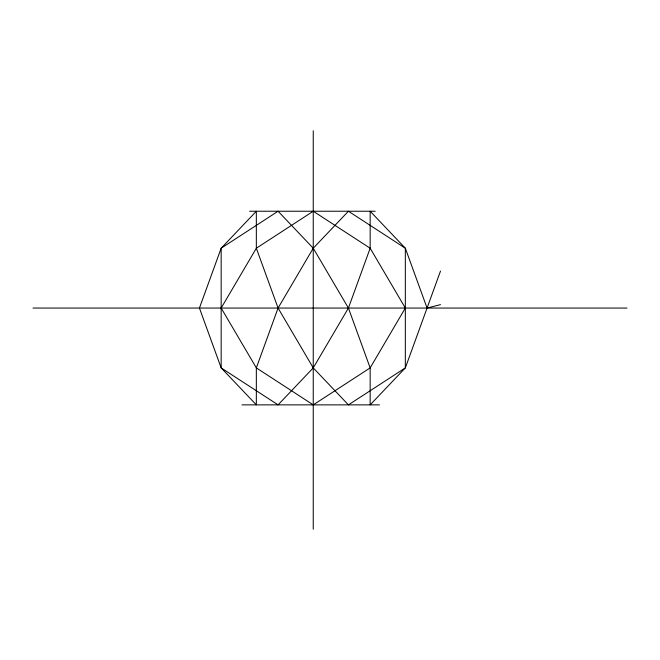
<?xml version="1.0" encoding="UTF-8"?>
<svg xmlns="http://www.w3.org/2000/svg" width="660" height="660" viewBox="0 0 660 660"><rect width="100%" height="100%" fill="white"/><g stroke="black" fill="none" stroke-linecap="round" stroke-linejoin="round"><path stroke-width="0.99" d="M440.501 271.07L405.331 367.892L370.161 404.869L370.161 367.892L348.422 308.055L313.244 248.218L278.075 211.233L221.166 248.218L199.427 308.055L221.166 367.892L256.336 404.869L256.336 367.892L278.075 308.055L313.244 248.218L348.422 211.233L405.331 248.218L427.069 308.055L440.501 304.623M249.587 211.233L375.185 211.233M33 308.055L627 308.055M241.989 404.869L379.442 404.869M313.244 130.787L313.244 529.213M370.161 248.218L348.422 308.055L313.244 367.892L278.075 404.869L221.166 367.892L221.166 248.218L256.336 211.233L256.336 248.218L278.075 308.055L313.244 367.892L348.422 404.869L405.331 367.892L405.331 248.218L370.161 211.233L370.161 248.218L405.331 308.055L370.161 367.892L313.244 404.869L256.336 367.892L221.166 308.055L256.336 248.218L313.244 211.233L370.161 248.218"/></g></svg>
